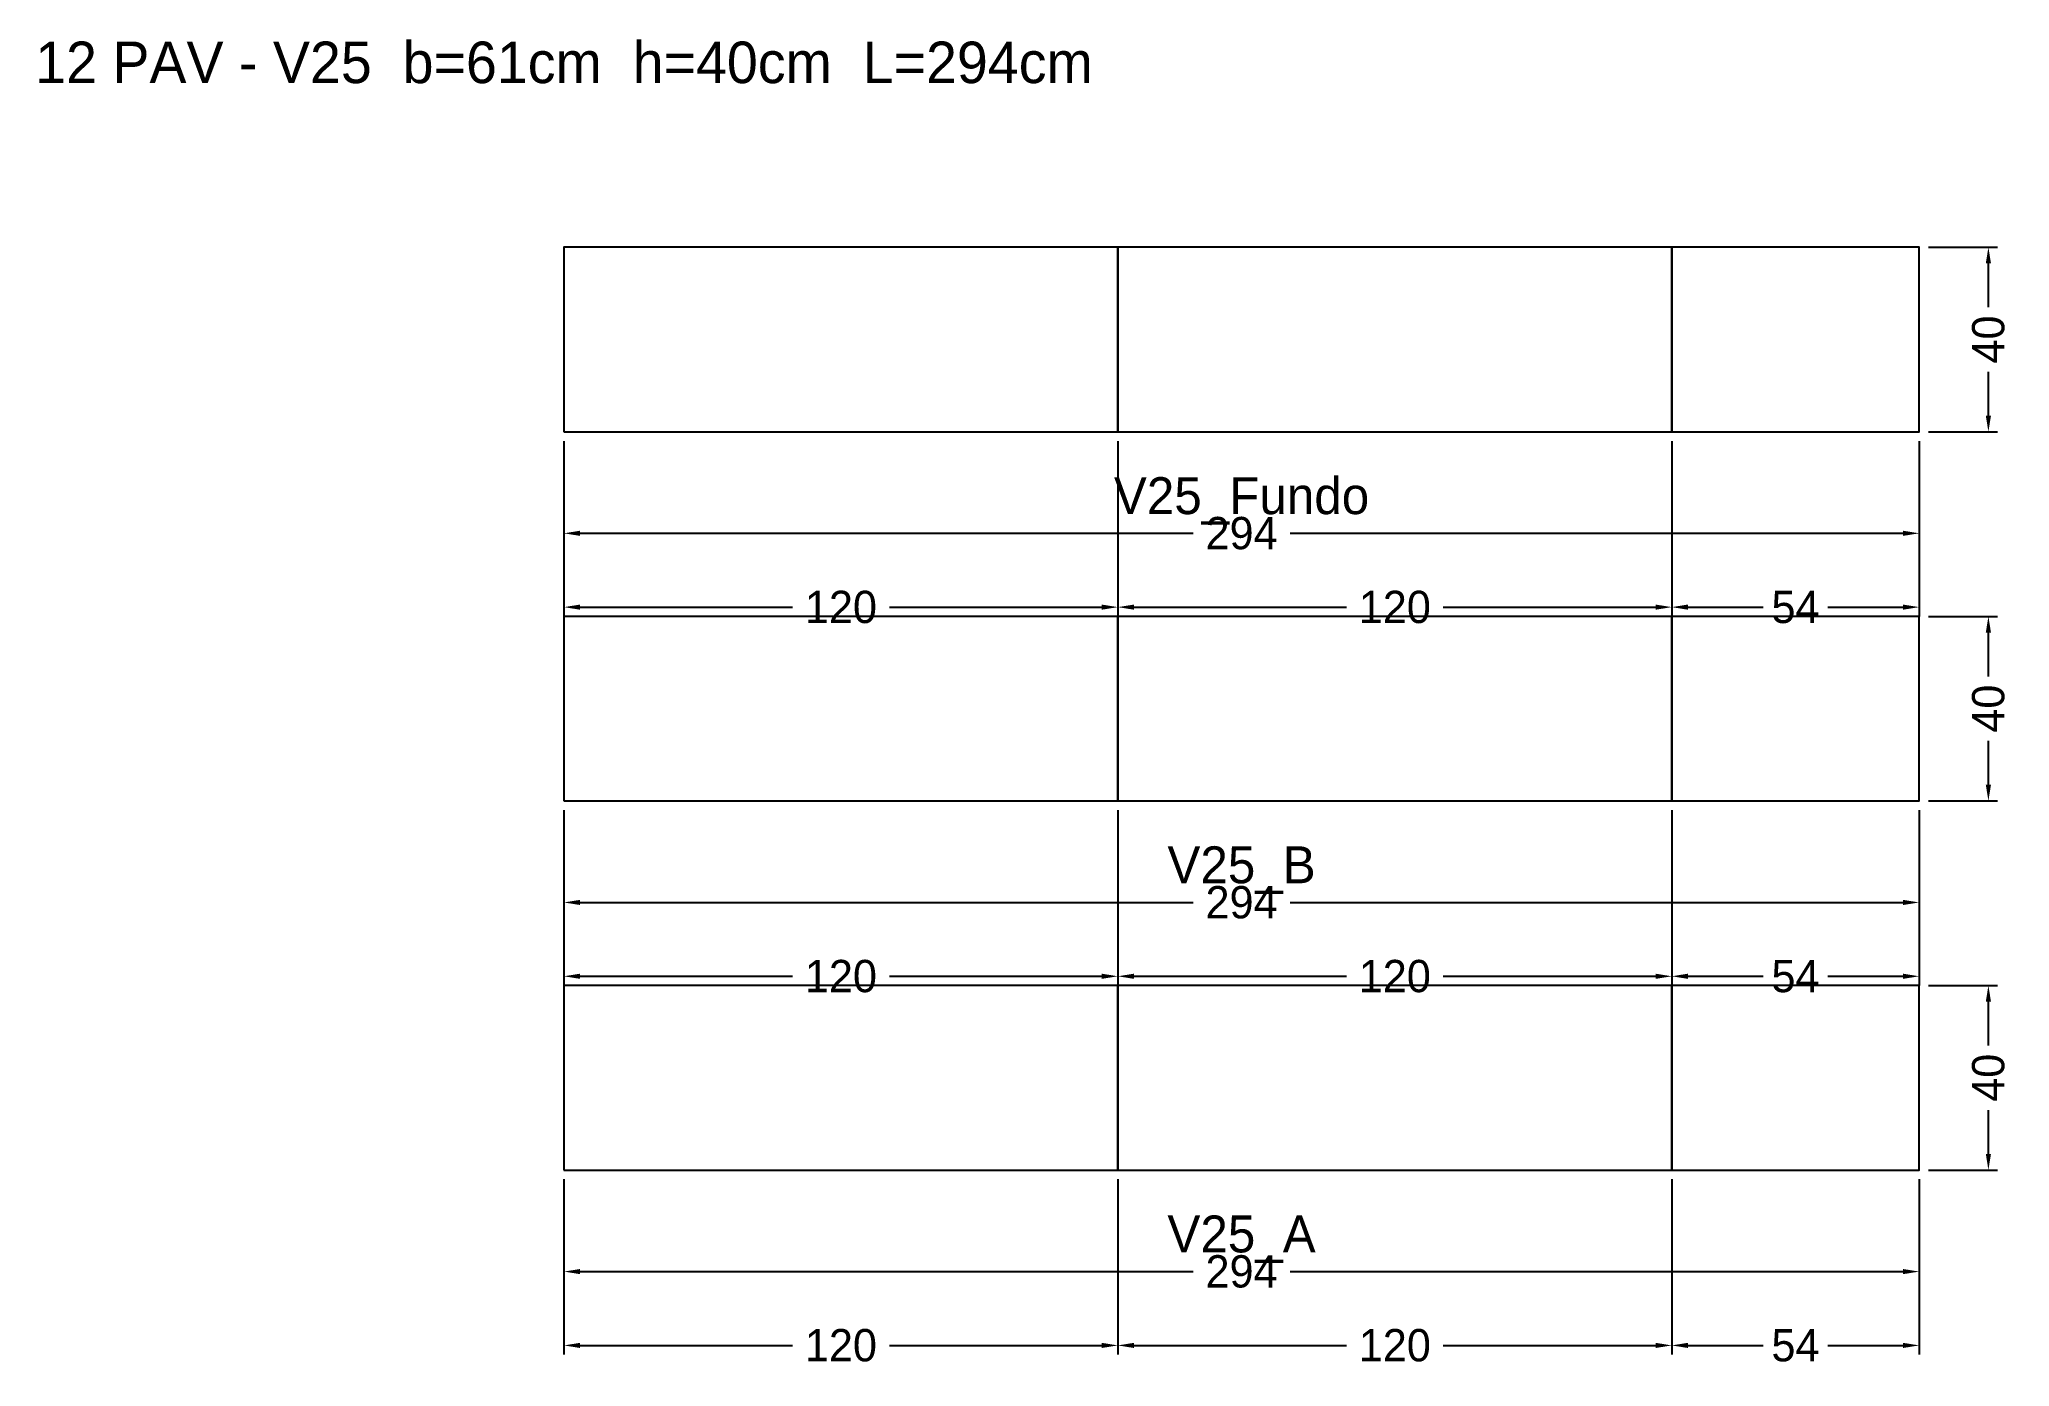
# Model space of a CAD drawing. Header units: metres. Extents: x -114 to 313, y -43 to 245.
import ezdxf

# ---------------------------------------------------------------- set-up
doc = ezdxf.new("R2010")
doc.units = ezdxf.units.M
for name, color, linetype in [('COTA', 3, 'Continuous'), ('NOMENCLATURA', 2, 'Continuous'), ('Paineis', 7, 'Continuous'), ('Texto Secao', 2, 'Continuous')]:
    doc.layers.add(name, color=color, linetype=linetype)
doc.dimstyles.new('COTA_VIG', dxfattribs={"dimtxt": 7, "dimasz": 3.5, "dimexe": 2, "dimexo": 2, "dimgap": 1.5, "dimtad": 1, "dimdec": 1, "dimcen": 2.5, "dimclrd": 3, "dimclre": 3, "dimclrt": 3, "dimazin": 3, "dimtfac": 1, "dimtmove": 0, "dimatfit": 3})

# ---------------------------------------------------------------- blocks, each defined once
blk = doc.blocks.new('_CLOSEDFILLED')
at = {"color": 0, "linetype": 'BYBLOCK'}
blk.add_solid([(-1, 0.16), (0, 0), (-1, -0.16)], dxfattribs=at)
blk = doc.blocks.new('*D1')
at = {"color": 3}
for p, q in [((0, -2), (0, -24)), ((293.6, -2), (293.6, -24)), ((3.5, -22), (136.3, -22)), ((157.3, -22), (290.1, -22))]:
    blk.add_line(p, q, dxfattribs=at)
at = {"layer": 'Defpoints'}
for p in [(0, 0), (293.6, 0), (0, -22)]:
    blk.add_point(p, dxfattribs=at)
at = {"layer": 'COTA', "color": 3, "xscale": 3.5, "yscale": 3.5, "rotation": 180}
blk.add_blockref('_CLOSEDFILLED', (0, -22), dxfattribs=at)
at = {"layer": 'COTA', "color": 3, "xscale": 3.5, "yscale": 3.5}
blk.add_blockref('_CLOSEDFILLED', (293.6, -22), dxfattribs=at)
at = {"layer": 'COTA', "color": 3, "insert": (146.8, -22), "char_height": 7, "attachment_point": 5}
blk.add_mtext('294', dxfattribs=at)
blk = doc.blocks.new('*D2')
at = {"color": 3}
for p, q in [((0, -2), (0, -40)), ((120, -2), (120, -40)), ((3.5, -38), (49.5, -38)), ((70.5, -38), (116.5, -38))]:
    blk.add_line(p, q, dxfattribs=at)
at = {"layer": 'Defpoints'}
for p in [(0, 0), (120, 0), (0, -38)]:
    blk.add_point(p, dxfattribs=at)
at = {"layer": 'COTA', "color": 3, "xscale": 3.5, "yscale": 3.5, "rotation": 180}
blk.add_blockref('_CLOSEDFILLED', (0, -38), dxfattribs=at)
at = {"layer": 'COTA', "color": 3, "xscale": 3.5, "yscale": 3.5}
blk.add_blockref('_CLOSEDFILLED', (120, -38), dxfattribs=at)
at = {"layer": 'COTA', "color": 3, "insert": (60, -38), "char_height": 7, "attachment_point": 5}
blk.add_mtext('120', dxfattribs=at)
blk = doc.blocks.new('*D3')
at = {"color": 3}
for p, q in [((120, -2), (120, -40)), ((240, -2), (240, -40)), ((123.5, -38), (169.5, -38)), ((190.5, -38), (236.5, -38))]:
    blk.add_line(p, q, dxfattribs=at)
at = {"layer": 'Defpoints'}
for p in [(120, 0), (240, 0), (120, -38)]:
    blk.add_point(p, dxfattribs=at)
at = {"layer": 'COTA', "color": 3, "xscale": 3.5, "yscale": 3.5, "rotation": 180}
blk.add_blockref('_CLOSEDFILLED', (120, -38), dxfattribs=at)
at = {"layer": 'COTA', "color": 3, "xscale": 3.5, "yscale": 3.5}
blk.add_blockref('_CLOSEDFILLED', (240, -38), dxfattribs=at)
at = {"layer": 'COTA', "color": 3, "insert": (180, -38), "char_height": 7, "attachment_point": 5}
blk.add_mtext('120', dxfattribs=at)
blk = doc.blocks.new('*D4')
at = {"color": 3}
for p, q in [((240, -2), (240, -40)), ((293.6, -2), (293.6, -40)), ((243.5, -38), (259.8, -38)), ((273.8, -38), (290.1, -38))]:
    blk.add_line(p, q, dxfattribs=at)
at = {"layer": 'Defpoints'}
for p in [(240, 0), (293.6, 0), (240, -38)]:
    blk.add_point(p, dxfattribs=at)
at = {"layer": 'COTA', "color": 3, "xscale": 3.5, "yscale": 3.5, "rotation": 180}
blk.add_blockref('_CLOSEDFILLED', (240, -38), dxfattribs=at)
at = {"layer": 'COTA', "color": 3, "xscale": 3.5, "yscale": 3.5}
blk.add_blockref('_CLOSEDFILLED', (293.6, -38), dxfattribs=at)
at = {"layer": 'COTA', "color": 3, "insert": (266.8, -38), "char_height": 7, "attachment_point": 5}
blk.add_mtext('54', dxfattribs=at)
blk = doc.blocks.new('*D5')
at = {"color": 3}
for p, q in [((295.6, 40), (310.6, 40)), ((308.6, 27), (308.6, 36.5)), ((308.6, 3.5), (308.6, 13)), ((295.6, 0), (310.6, 0))]:
    blk.add_line(p, q, dxfattribs=at)
at = {"layer": 'Defpoints'}
for p in [(293.6, 40), (293.6, 0), (308.6, 0)]:
    blk.add_point(p, dxfattribs=at)
at = {"layer": 'COTA', "color": 3, "xscale": 3.5, "yscale": 3.5}
for p, rotation in [((308.6, 40), 90), ((308.6, 0), 270)]:
    blk.add_blockref('_CLOSEDFILLED', p, dxfattribs=dict(at, rotation=rotation))
at = {"layer": 'COTA', "color": 3, "insert": (308.6, 20), "char_height": 7, "attachment_point": 5, "rotation": 90}
blk.add_mtext('40', dxfattribs=at)
blk = doc.blocks.new('*D6')
at = {"color": 3}
for p, q in [((0, 78), (0, 56)), ((293.6, 78), (293.6, 56)), ((3.5, 58), (136.3, 58)), ((157.3, 58), (290.1, 58))]:
    blk.add_line(p, q, dxfattribs=at)
at = {"layer": 'Defpoints'}
for p in [(0, 80), (293.6, 80), (0, 58)]:
    blk.add_point(p, dxfattribs=at)
at = {"layer": 'COTA', "color": 3, "xscale": 3.5, "yscale": 3.5, "rotation": 180}
blk.add_blockref('_CLOSEDFILLED', (0, 58), dxfattribs=at)
at = {"layer": 'COTA', "color": 3, "xscale": 3.5, "yscale": 3.5}
blk.add_blockref('_CLOSEDFILLED', (293.6, 58), dxfattribs=at)
at = {"layer": 'COTA', "color": 3, "insert": (146.8, 58), "char_height": 7, "attachment_point": 5}
blk.add_mtext('294', dxfattribs=at)
blk = doc.blocks.new('*D7')
at = {"color": 3}
for p, q in [((0, 78), (0, 40)), ((120, 78), (120, 40)), ((3.5, 42), (49.5, 42)), ((70.5, 42), (116.5, 42))]:
    blk.add_line(p, q, dxfattribs=at)
at = {"layer": 'Defpoints'}
for p in [(0, 80), (120, 80), (0, 42)]:
    blk.add_point(p, dxfattribs=at)
at = {"layer": 'COTA', "color": 3, "xscale": 3.5, "yscale": 3.5, "rotation": 180}
blk.add_blockref('_CLOSEDFILLED', (0, 42), dxfattribs=at)
at = {"layer": 'COTA', "color": 3, "xscale": 3.5, "yscale": 3.5}
blk.add_blockref('_CLOSEDFILLED', (120, 42), dxfattribs=at)
at = {"layer": 'COTA', "color": 3, "insert": (60, 42), "char_height": 7, "attachment_point": 5}
blk.add_mtext('120', dxfattribs=at)
blk = doc.blocks.new('*D8')
at = {"color": 3}
for p, q in [((120, 78), (120, 40)), ((240, 78), (240, 40)), ((123.5, 42), (169.5, 42)), ((190.5, 42), (236.5, 42))]:
    blk.add_line(p, q, dxfattribs=at)
at = {"layer": 'Defpoints'}
for p in [(120, 80), (240, 80), (120, 42)]:
    blk.add_point(p, dxfattribs=at)
at = {"layer": 'COTA', "color": 3, "xscale": 3.5, "yscale": 3.5, "rotation": 180}
blk.add_blockref('_CLOSEDFILLED', (120, 42), dxfattribs=at)
at = {"layer": 'COTA', "color": 3, "xscale": 3.5, "yscale": 3.5}
blk.add_blockref('_CLOSEDFILLED', (240, 42), dxfattribs=at)
at = {"layer": 'COTA', "color": 3, "insert": (180, 42), "char_height": 7, "attachment_point": 5}
blk.add_mtext('120', dxfattribs=at)
blk = doc.blocks.new('*D9')
at = {"color": 3}
for p, q in [((240, 78), (240, 40)), ((293.6, 78), (293.6, 40)), ((243.5, 42), (259.8, 42)), ((273.8, 42), (290.1, 42))]:
    blk.add_line(p, q, dxfattribs=at)
at = {"layer": 'Defpoints'}
for p in [(240, 80), (293.6, 80), (240, 42)]:
    blk.add_point(p, dxfattribs=at)
at = {"layer": 'COTA', "color": 3, "xscale": 3.5, "yscale": 3.5, "rotation": 180}
blk.add_blockref('_CLOSEDFILLED', (240, 42), dxfattribs=at)
at = {"layer": 'COTA', "color": 3, "xscale": 3.5, "yscale": 3.5}
blk.add_blockref('_CLOSEDFILLED', (293.6, 42), dxfattribs=at)
at = {"layer": 'COTA', "color": 3, "insert": (266.8, 42), "char_height": 7, "attachment_point": 5}
blk.add_mtext('54', dxfattribs=at)
blk = doc.blocks.new('*D10')
at = {"color": 3}
for p, q in [((295.6, 120), (310.6, 120)), ((308.6, 107), (308.6, 116.5)), ((308.6, 83.5), (308.6, 93)), ((295.6, 80), (310.6, 80))]:
    blk.add_line(p, q, dxfattribs=at)
at = {"layer": 'Defpoints'}
for p in [(293.6, 120), (293.6, 80), (308.6, 80)]:
    blk.add_point(p, dxfattribs=at)
at = {"layer": 'COTA', "color": 3, "xscale": 3.5, "yscale": 3.5}
for p, rotation in [((308.6, 120), 90), ((308.6, 80), 270)]:
    blk.add_blockref('_CLOSEDFILLED', p, dxfattribs=dict(at, rotation=rotation))
at = {"layer": 'COTA', "color": 3, "insert": (308.6, 100), "char_height": 7, "attachment_point": 5, "rotation": 90}
blk.add_mtext('40', dxfattribs=at)
blk = doc.blocks.new('*D11')
at = {"color": 3}
for p, q in [((0, 158), (0, 136)), ((293.6, 158), (293.6, 136)), ((3.5, 138), (136.3, 138)), ((157.3, 138), (290.1, 138))]:
    blk.add_line(p, q, dxfattribs=at)
at = {"layer": 'Defpoints'}
for p in [(0, 160), (293.6, 160), (0, 138)]:
    blk.add_point(p, dxfattribs=at)
at = {"layer": 'COTA', "color": 3, "xscale": 3.5, "yscale": 3.5, "rotation": 180}
blk.add_blockref('_CLOSEDFILLED', (0, 138), dxfattribs=at)
at = {"layer": 'COTA', "color": 3, "xscale": 3.5, "yscale": 3.5}
blk.add_blockref('_CLOSEDFILLED', (293.6, 138), dxfattribs=at)
at = {"layer": 'COTA', "color": 3, "insert": (146.8, 138), "char_height": 7, "attachment_point": 5}
blk.add_mtext('294', dxfattribs=at)
blk = doc.blocks.new('*D12')
at = {"color": 3}
for p, q in [((0, 158), (0, 120)), ((120, 158), (120, 120)), ((3.5, 122), (49.5, 122)), ((70.5, 122), (116.5, 122))]:
    blk.add_line(p, q, dxfattribs=at)
at = {"layer": 'Defpoints'}
for p in [(0, 160), (120, 160), (0, 122)]:
    blk.add_point(p, dxfattribs=at)
at = {"layer": 'COTA', "color": 3, "xscale": 3.5, "yscale": 3.5, "rotation": 180}
blk.add_blockref('_CLOSEDFILLED', (0, 122), dxfattribs=at)
at = {"layer": 'COTA', "color": 3, "xscale": 3.5, "yscale": 3.5}
blk.add_blockref('_CLOSEDFILLED', (120, 122), dxfattribs=at)
at = {"layer": 'COTA', "color": 3, "insert": (60, 122), "char_height": 7, "attachment_point": 5}
blk.add_mtext('120', dxfattribs=at)
blk = doc.blocks.new('*D13')
at = {"color": 3}
for p, q in [((120, 158), (120, 120)), ((240, 158), (240, 120)), ((123.5, 122), (169.5, 122)), ((190.5, 122), (236.5, 122))]:
    blk.add_line(p, q, dxfattribs=at)
at = {"layer": 'Defpoints'}
for p in [(120, 160), (240, 160), (120, 122)]:
    blk.add_point(p, dxfattribs=at)
at = {"layer": 'COTA', "color": 3, "xscale": 3.5, "yscale": 3.5, "rotation": 180}
blk.add_blockref('_CLOSEDFILLED', (120, 122), dxfattribs=at)
at = {"layer": 'COTA', "color": 3, "xscale": 3.5, "yscale": 3.5}
blk.add_blockref('_CLOSEDFILLED', (240, 122), dxfattribs=at)
at = {"layer": 'COTA', "color": 3, "insert": (180, 122), "char_height": 7, "attachment_point": 5}
blk.add_mtext('120', dxfattribs=at)
blk = doc.blocks.new('*D14')
at = {"color": 3}
for p, q in [((240, 158), (240, 120)), ((293.6, 158), (293.6, 120)), ((243.5, 122), (259.8, 122)), ((273.8, 122), (290.1, 122))]:
    blk.add_line(p, q, dxfattribs=at)
at = {"layer": 'Defpoints'}
for p in [(240, 160), (293.6, 160), (240, 122)]:
    blk.add_point(p, dxfattribs=at)
at = {"layer": 'COTA', "color": 3, "xscale": 3.5, "yscale": 3.5, "rotation": 180}
blk.add_blockref('_CLOSEDFILLED', (240, 122), dxfattribs=at)
at = {"layer": 'COTA', "color": 3, "xscale": 3.5, "yscale": 3.5}
blk.add_blockref('_CLOSEDFILLED', (293.6, 122), dxfattribs=at)
at = {"layer": 'COTA', "color": 3, "insert": (266.8, 122), "char_height": 7, "attachment_point": 5}
blk.add_mtext('54', dxfattribs=at)
blk = doc.blocks.new('*D15')
at = {"color": 3}
for p, q in [((295.6, 200), (310.6, 200)), ((308.6, 187), (308.6, 196.5)), ((308.6, 163.5), (308.6, 173)), ((295.6, 160), (310.6, 160))]:
    blk.add_line(p, q, dxfattribs=at)
at = {"layer": 'Defpoints'}
for p in [(293.6, 200), (293.6, 160), (308.6, 160)]:
    blk.add_point(p, dxfattribs=at)
at = {"layer": 'COTA', "color": 3, "xscale": 3.5, "yscale": 3.5}
for p, rotation in [((308.6, 200), 90), ((308.6, 160), 270)]:
    blk.add_blockref('_CLOSEDFILLED', p, dxfattribs=dict(at, rotation=rotation))
at = {"layer": 'COTA', "color": 3, "insert": (308.6, 180), "char_height": 7, "attachment_point": 5, "rotation": 90}
blk.add_mtext('40', dxfattribs=at)

msp = doc.modelspace()

# ---------------------------------------------------------------- linework, layer by layer
at = {"layer": 'Paineis'}
for points in [[(0, 160), (120, 160), (120, 200), (0, 200)], [(120, 160), (240, 160), (240, 200), (120, 200)], [(240, 160), (293.6, 160), (293.6, 200), (240, 200)], [(0, 80), (120, 80), (120, 120), (0, 120)], [(120, 80), (240, 80), (240, 120), (120, 120)], [(240, 80), (293.6, 80), (293.6, 120), (240, 120)], [(0, 0), (120, 0), (120, 40), (0, 40)], [(120, 0), (240, 0), (240, 40), (120, 40)], [(240, 0), (293.6, 0), (293.6, 40), (240, 40)]]:
    msp.add_lwpolyline(points, close=True, dxfattribs=at)

# ---------------------------------------------------------------- texts
at = {"layer": 'NOMENCLATURA', "insert": (0, 240), "char_height": 9, "width": 313.6, "attachment_point": 5}
msp.add_mtext('12 PAV - V25  b=61cm  h=40cm  L=294cm', dxfattribs=at)
at = {"layer": 'Texto Secao', "char_height": 8, "width": 313.6, "attachment_point": 5}
for s, insert in [('V25_Fundo', (146.8, 145)), ('V25_B', (146.8, 65)), ('V25_A', (146.8, -15))]:
    msp.add_mtext(s, dxfattribs=dict(at, insert=insert))

# ---------------------------------------------------------------- dimensions: what is measured, and where the dimension line sits
at = {"layer": 'COTA'}
for base, p1, p2, picture, middle in [((308.6, 160), (293.6, 160), (293.6, 200), '*D15', (308.6, 180)), ((308.6, 80), (293.6, 80), (293.6, 120), '*D10', (308.6, 100)), ((308.6, 0), (293.6, 0), (293.6, 40), '*D5', (308.6, 20))]:
    dim = msp.add_linear_dim(base=base, p1=p1, p2=p2, angle=90, dimstyle='COTA_VIG', dxfattribs=at)
    dim.commit()
    dim.dimension.update_dxf_attribs({"geometry": picture, "text_midpoint": middle})
for base, p1, p2, picture, middle in [((0, 138), (0, 160), (293.6, 160), '*D11', (146.8, 138)), ((0, 122), (0, 160), (120, 160), '*D12', (60, 122)), ((120, 122), (120, 160), (240, 160), '*D13', (180, 122)), ((240, 122), (240, 160), (293.6, 160), '*D14', (266.8, 122)), ((0, 58), (0, 80), (293.6, 80), '*D6', (146.8, 58)), ((0, 42), (0, 80), (120, 80), '*D7', (60, 42)), ((120, 42), (120, 80), (240, 80), '*D8', (180, 42)), ((240, 42), (240, 80), (293.6, 80), '*D9', (266.8, 42)), ((0, -22), (0, 0), (293.6, 0), '*D1', (146.8, -22)), ((0, -38), (0, 0), (120, 0), '*D2', (60, -38)), ((120, -38), (120, 0), (240, 0), '*D3', (180, -38)), ((240, -38), (240, 0), (293.6, 0), '*D4', (266.8, -38))]:
    dim = msp.add_linear_dim(base=base, p1=p1, p2=p2, dimstyle='COTA_VIG', dxfattribs=at)
    dim.commit()
    dim.dimension.update_dxf_attribs({"geometry": picture, "text_midpoint": middle})

doc.saveas('drawing.dxf')
